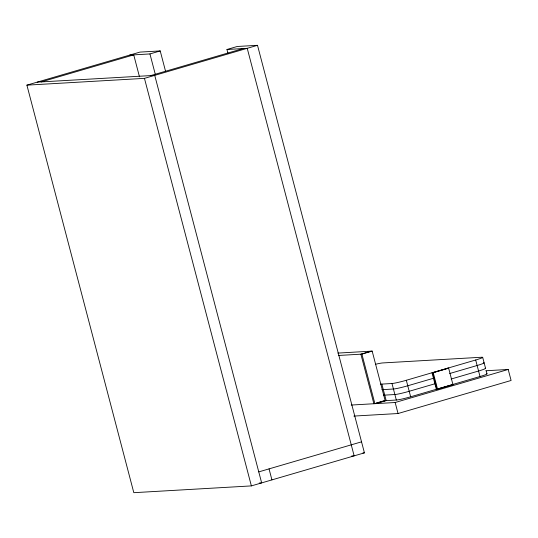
<?xml version="1.0" encoding="UTF-8"?>
<svg xmlns="http://www.w3.org/2000/svg" width="538" height="538" viewBox="0 0 538 538"><rect width="100%" height="100%" fill="white"/><g stroke="black" fill="none" stroke-linecap="round" stroke-linejoin="round"><path stroke-width="0.81" d="M228.025 53.538L226.962 49.489L237.238 46.483L257.507 45.313L364.428 452.855L251.374 485.901L133.814 492.687L26.9 85.145L139.947 52.099L160.216 50.928L165.529 71.177M41.231 81.91L133.727 54.869L139.483 76.806M129.671 55.098L149.941 53.934L160.216 50.928M150.687 75.596L243.176 48.555M26.9 85.145L144.46 78.366L257.507 45.313M371.153 351.173L360.877 354.179L373.876 403.742M361.892 354.118L372.168 351.112L385.168 400.675L374.892 403.682L361.892 354.118L338.375 355.477M380.5 384.179L391.987 383.513A11.419 0.854 -14.7 0 0 406.318 380.272L475.686 359.996A11.419 0.854 -14.7 0 0 481.907 357.225L382.592 362.948A11.419 0.854 -14.7 0 0 375.645 364.246M448.033 368.221L432.613 372.726L436.95 389.25L452.364 384.744M433.225 372.693L448.638 368.187L452.976 384.71L437.555 389.216L436.345 389.283L432.007 372.76L433.225 372.693L437.555 389.216M434.381 377.999L407.757 385.78A11.419 0.854 -14.7 0 1 393.426 389.021L381.94 389.68M449.707 373.52L477.132 365.497A11.419 0.854 -14.7 0 0 483.353 362.726M435.82 383.507L409.203 391.287A11.419 0.854 -14.7 0 1 394.872 394.529L383.386 395.188M451.147 379.028L478.578 371.005A11.419 0.854 -14.7 0 0 485.121 368.227M376.25 403.049L384.159 400.736L396.318 400.037A11.419 0.854 -14.7 0 0 410.649 396.795L480.017 376.513A11.419 0.854 -14.7 0 0 486.567 373.735M375.907 403.628L386.183 400.622L381.852 384.098M351.233 405.047L395.161 402.511L508.208 369.465L511.1 380.474L398.053 413.527L353.863 416.076M258.765 471.887L361.536 441.839M226.962 49.489L247.231 48.319L354.145 455.854L351.717 455.995M37.176 82.146L154.736 75.36L261.656 482.902L259.222 483.037M337.824 353.096L372.168 351.112M447.421 368.254L448.638 368.187M485.7 370.763L508.208 369.465M451.759 384.778L452.976 384.71M362.908 452.942L364.428 452.855M485.572 368.362L482.68 357.346M486.291 371.112L487.011 373.87M475.686 359.996L480.017 376.513M406.318 380.272L410.649 396.795M391.987 383.513L396.318 400.037M395.161 402.511L398.053 413.527M269.04 468.88L271.932 479.896M149.941 53.934L155.253 74.177M144.46 78.366L251.374 485.901"/></g></svg>
